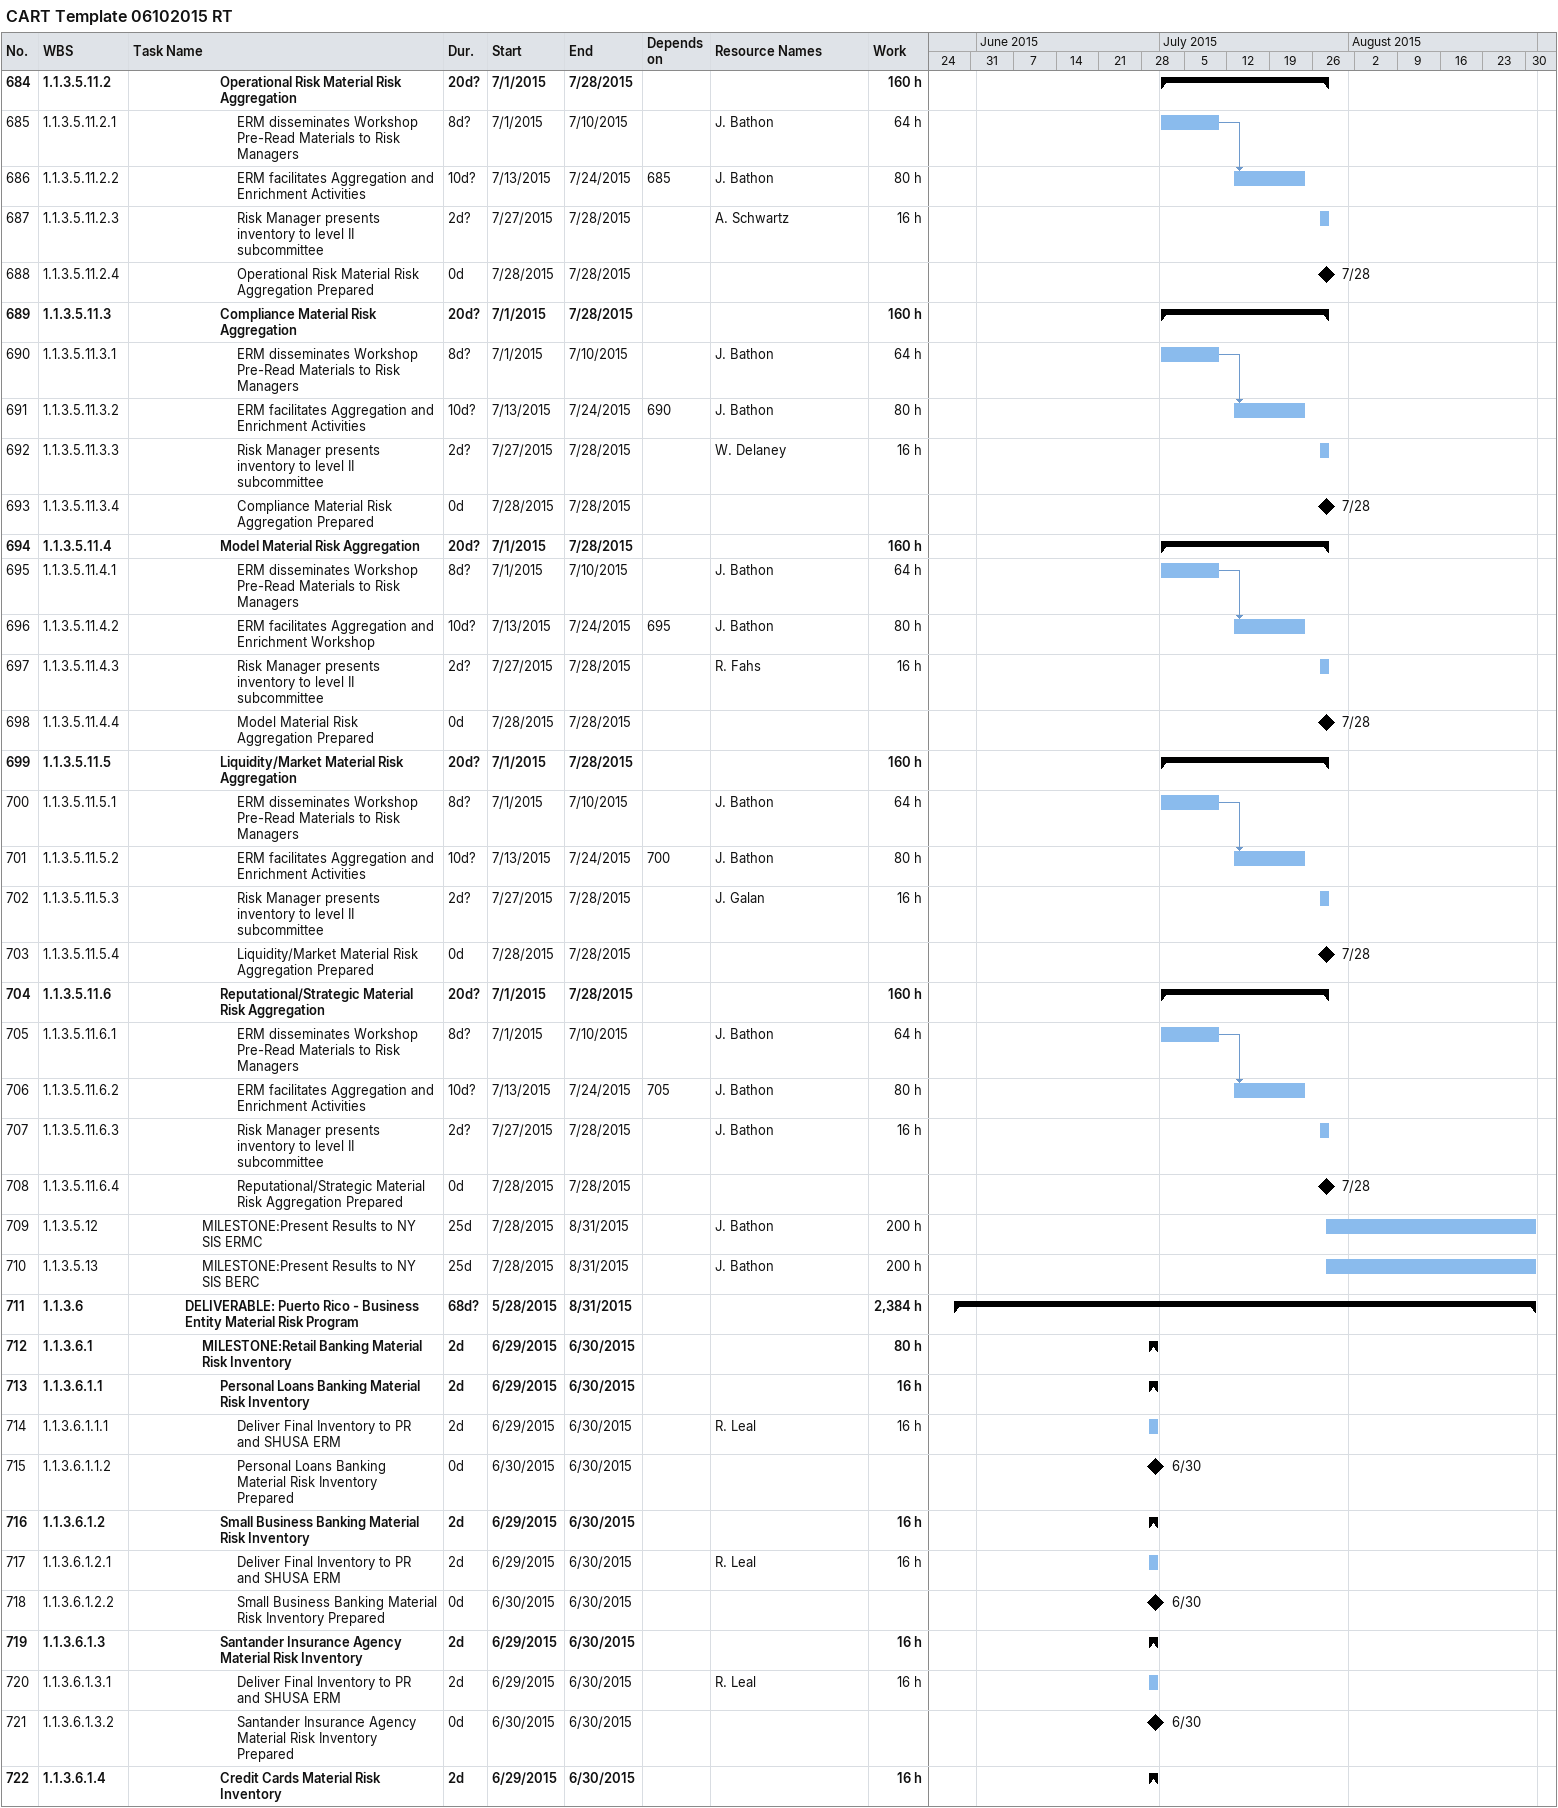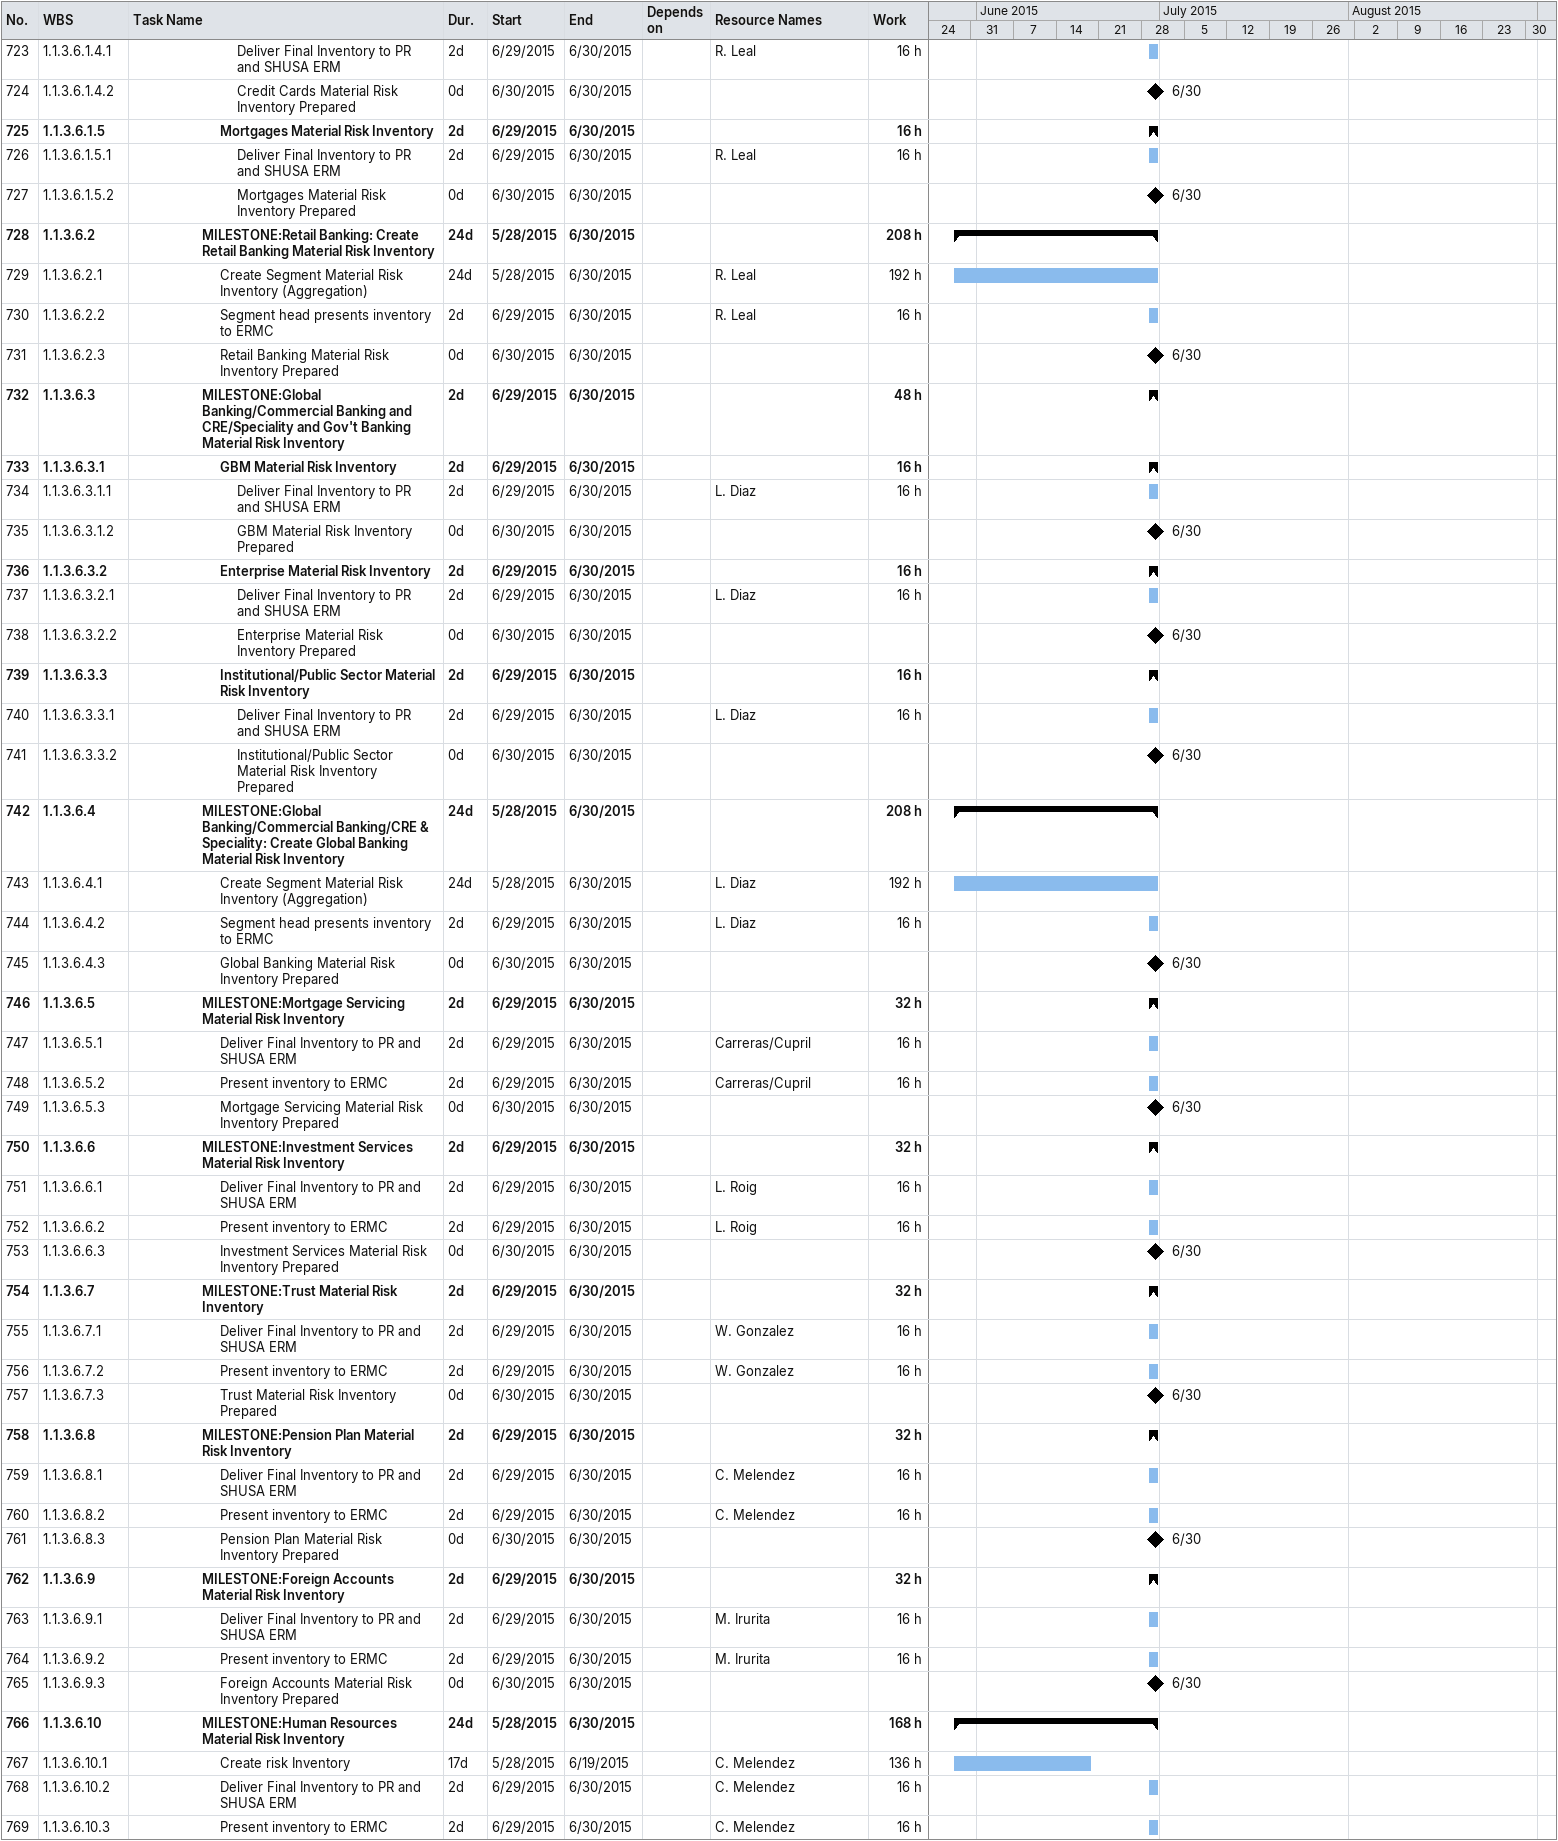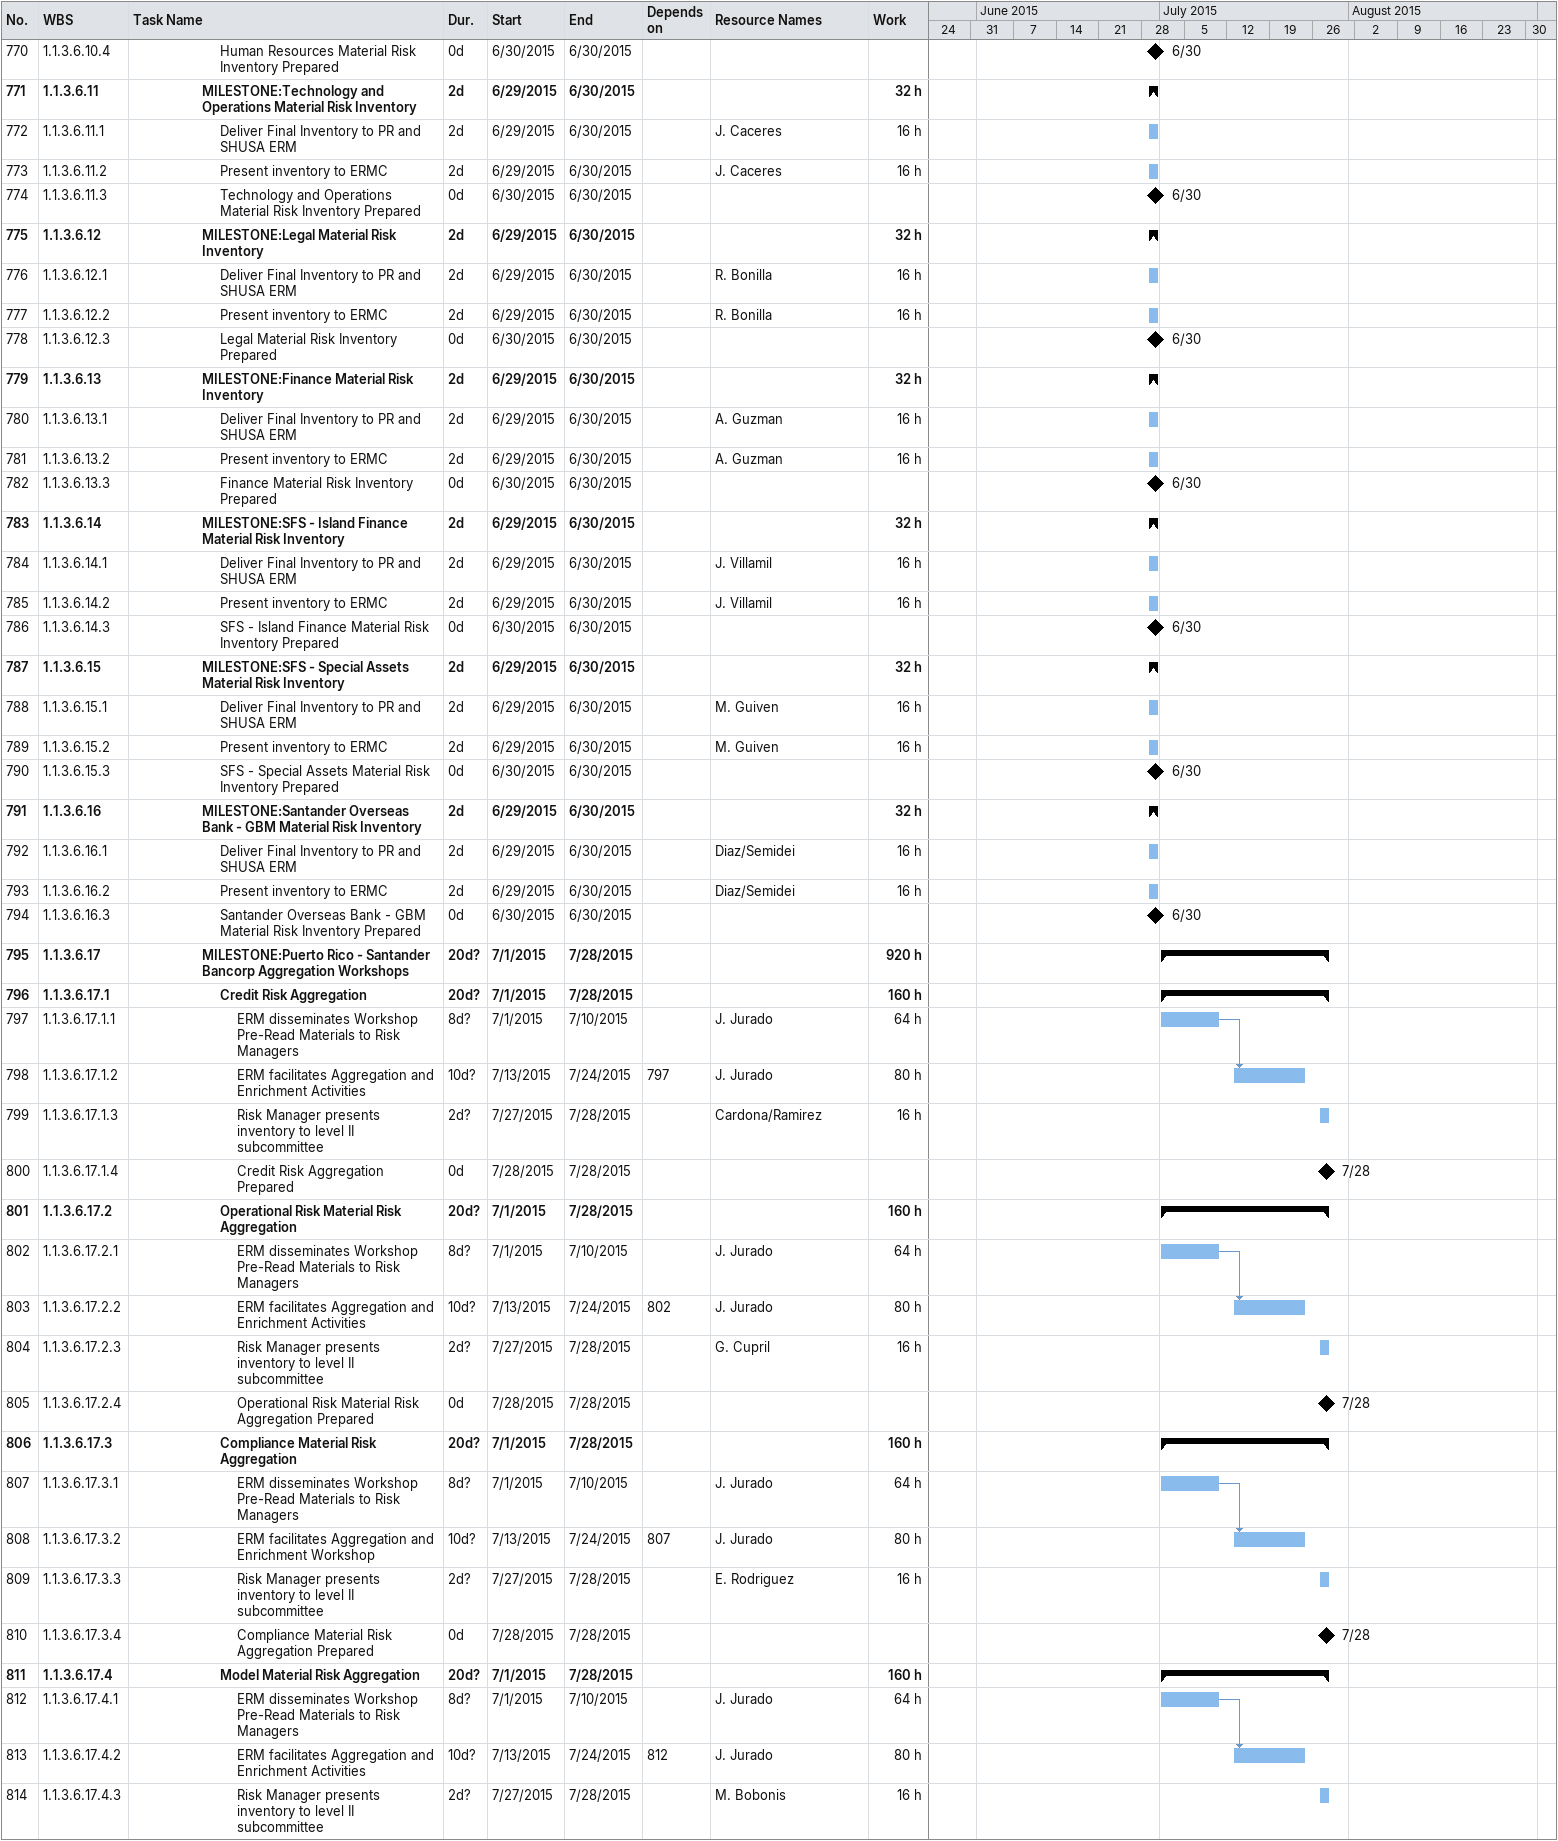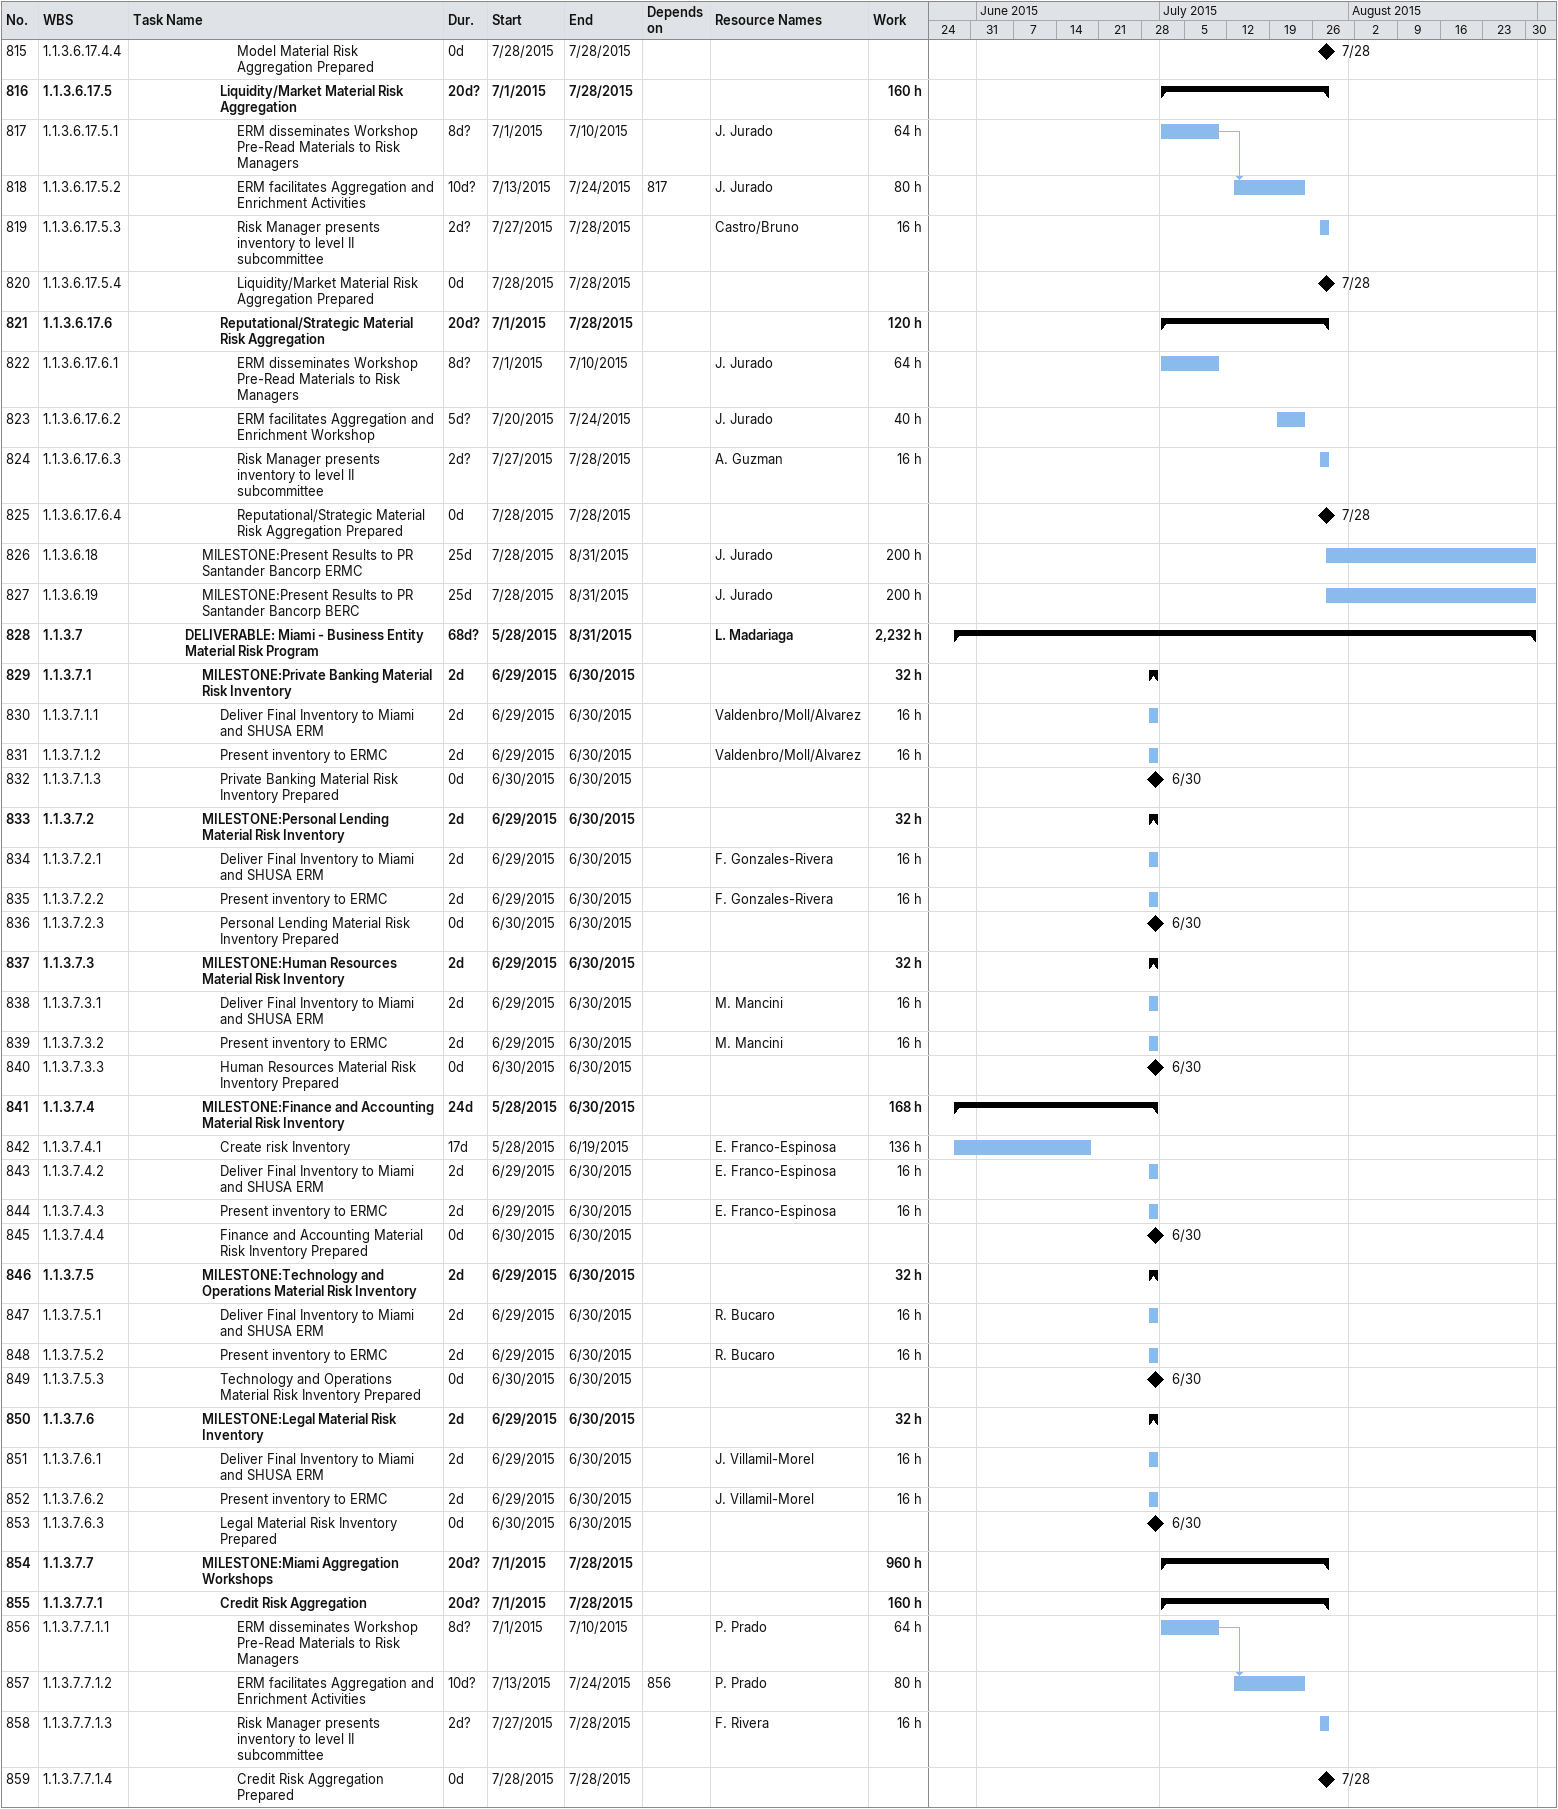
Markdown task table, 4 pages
CART Template 06102015 RT

| ID | WBS | Task | Duration | Start | Finish | Predecessors | Resources | Work (h) |
|---|---|---|---|---|---|---|---|---|
| 684 | 1.1.3.5.11.2 | **Operational Risk Material Risk Aggregation** | 20d? | 2015-07-01 | 2015-07-28 |  |  | 160 |
| 685 | 1.1.3.5.11.2.1 | ERM disseminates Workshop Pre-Read Materials to Risk Managers | 8d? | 2015-07-01 | 2015-07-10 |  | J. Bathon | 64 |
| 686 | 1.1.3.5.11.2.2 | ERM facilitates Aggregation and Enrichment Activities | 10d? | 2015-07-13 | 2015-07-24 | 685 | J. Bathon | 80 |
| 687 | 1.1.3.5.11.2.3 | Risk Manager presents inventory to level II subcommittee | 2d? | 2015-07-27 | 2015-07-28 |  | A. Schwartz | 16 |
| 688 | 1.1.3.5.11.2.4 | Operational Risk Material Risk Aggregation Prepared | 0d | 2015-07-28 | 2015-07-28 |  |  |  |
| 689 | 1.1.3.5.11.3 | **Compliance Material Risk Aggregation** | 20d? | 2015-07-01 | 2015-07-28 |  |  | 160 |
| 690 | 1.1.3.5.11.3.1 | ERM disseminates Workshop Pre-Read Materials to Risk Managers | 8d? | 2015-07-01 | 2015-07-10 |  | J. Bathon | 64 |
| 691 | 1.1.3.5.11.3.2 | ERM facilitates Aggregation and Enrichment Activities | 10d? | 2015-07-13 | 2015-07-24 | 690 | J. Bathon | 80 |
| 692 | 1.1.3.5.11.3.3 | Risk Manager presents inventory to level II subcommittee | 2d? | 2015-07-27 | 2015-07-28 |  | W. Delaney | 16 |
| 693 | 1.1.3.5.11.3.4 | Compliance Material Risk Aggregation Prepared | 0d | 2015-07-28 | 2015-07-28 |  |  |  |
| 694 | 1.1.3.5.11.4 | **Model Material Risk Aggregation** | 20d? | 2015-07-01 | 2015-07-28 |  |  | 160 |
| 695 | 1.1.3.5.11.4.1 | ERM disseminates Workshop Pre-Read Materials to Risk Managers | 8d? | 2015-07-01 | 2015-07-10 |  | J. Bathon | 64 |
| 696 | 1.1.3.5.11.4.2 | ERM facilitates Aggregation and Enrichment Workshop | 10d? | 2015-07-13 | 2015-07-24 | 695 | J. Bathon | 80 |
| 697 | 1.1.3.5.11.4.3 | Risk Manager presents inventory to level II subcommittee | 2d? | 2015-07-27 | 2015-07-28 |  | R. Fahs | 16 |
| 698 | 1.1.3.5.11.4.4 | Model Material Risk Aggregation Prepared | 0d | 2015-07-28 | 2015-07-28 |  |  |  |
| 699 | 1.1.3.5.11.5 | **Liquidity/Market Material Risk Aggregation** | 20d? | 2015-07-01 | 2015-07-28 |  |  | 160 |
| 700 | 1.1.3.5.11.5.1 | ERM disseminates Workshop Pre-Read Materials to Risk Managers | 8d? | 2015-07-01 | 2015-07-10 |  | J. Bathon | 64 |
| 701 | 1.1.3.5.11.5.2 | ERM facilitates Aggregation and Enrichment Activities | 10d? | 2015-07-13 | 2015-07-24 | 700 | J. Bathon | 80 |
| 702 | 1.1.3.5.11.5.3 | Risk Manager presents inventory to level II subcommittee | 2d? | 2015-07-27 | 2015-07-28 |  | J. Galan | 16 |
| 703 | 1.1.3.5.11.5.4 | Liquidity/Market Material Risk Aggregation Prepared | 0d | 2015-07-28 | 2015-07-28 |  |  |  |
| 704 | 1.1.3.5.11.6 | **Reputational/Strategic Material Risk Aggregation** | 20d? | 2015-07-01 | 2015-07-28 |  |  | 160 |
| 705 | 1.1.3.5.11.6.1 | ERM disseminates Workshop Pre-Read Materials to Risk Managers | 8d? | 2015-07-01 | 2015-07-10 |  | J. Bathon | 64 |
| 706 | 1.1.3.5.11.6.2 | ERM facilitates Aggregation and Enrichment Activities | 10d? | 2015-07-13 | 2015-07-24 | 705 | J. Bathon | 80 |
| 707 | 1.1.3.5.11.6.3 | Risk Manager presents inventory to level II subcommittee | 2d? | 2015-07-27 | 2015-07-28 |  | J. Bathon | 16 |
| 708 | 1.1.3.5.11.6.4 | Reputational/Strategic Material Risk Aggregation Prepared | 0d | 2015-07-28 | 2015-07-28 |  |  |  |
| 709 | 1.1.3.5.12 | MILESTONE:Present Results to NY SIS ERMC | 25d | 2015-07-28 | 2015-08-31 |  | J. Bathon | 200 |
| 710 | 1.1.3.5.13 | MILESTONE:Present Results to NY SIS BERC | 25d | 2015-07-28 | 2015-08-31 |  | J. Bathon | 200 |
| 711 | 1.1.3.6 | **DELIVERABLE: Puerto Rico - Business Entity Material Risk Program** | 68d? | 2015-05-28 | 2015-08-31 |  |  | 2384 |
| 712 | 1.1.3.6.1 | **MILESTONE:Retail Banking Material Risk Inventory** | 2d | 2015-06-29 | 2015-06-30 |  |  | 80 |
| 713 | 1.1.3.6.1.1 | **Personal Loans Banking Material Risk Inventory** | 2d | 2015-06-29 | 2015-06-30 |  |  | 16 |
| 714 | 1.1.3.6.1.1.1 | Deliver Final Inventory to PR and SHUSA ERM | 2d | 2015-06-29 | 2015-06-30 |  | R. Leal | 16 |
| 715 | 1.1.3.6.1.1.2 | Personal Loans Banking Material Risk Inventory Prepared | 0d | 2015-06-30 | 2015-06-30 |  |  |  |
| 716 | 1.1.3.6.1.2 | **Small Business Banking Material Risk Inventory** | 2d | 2015-06-29 | 2015-06-30 |  |  | 16 |
| 717 | 1.1.3.6.1.2.1 | Deliver Final Inventory to PR and SHUSA ERM | 2d | 2015-06-29 | 2015-06-30 |  | R. Leal | 16 |
| 718 | 1.1.3.6.1.2.2 | Small Business Banking Material Risk Inventory Prepared | 0d | 2015-06-30 | 2015-06-30 |  |  |  |
| 719 | 1.1.3.6.1.3 | **Santander Insurance Agency Material Risk Inventory** | 2d | 2015-06-29 | 2015-06-30 |  |  | 16 |
| 720 | 1.1.3.6.1.3.1 | Deliver Final Inventory to PR and SHUSA ERM | 2d | 2015-06-29 | 2015-06-30 |  | R. Leal | 16 |
| 721 | 1.1.3.6.1.3.2 | Santander Insurance Agency Material Risk Inventory Prepared | 0d | 2015-06-30 | 2015-06-30 |  |  |  |
| 722 | 1.1.3.6.1.4 | **Credit Cards Material Risk Inventory** | 2d | 2015-06-29 | 2015-06-30 |  |  | 16 |
| 723 | 1.1.3.6.1.4.1 | Deliver Final Inventory to PR and SHUSA ERM | 2d | 2015-06-29 | 2015-06-30 |  | R. Leal | 16 |
| 724 | 1.1.3.6.1.4.2 | Credit Cards Material Risk Inventory Prepared | 0d | 2015-06-30 | 2015-06-30 |  |  |  |
| 725 | 1.1.3.6.1.5 | **Mortgages Material Risk Inventory** | 2d | 2015-06-29 | 2015-06-30 |  |  | 16 |
| 726 | 1.1.3.6.1.5.1 | Deliver Final Inventory to PR and SHUSA ERM | 2d | 2015-06-29 | 2015-06-30 |  | R. Leal | 16 |
| 727 | 1.1.3.6.1.5.2 | Mortgages Material Risk Inventory Prepared | 0d | 2015-06-30 | 2015-06-30 |  |  |  |
| 728 | 1.1.3.6.2 | **MILESTONE:Retail Banking: Create Retail Banking Material Risk Inventory** | 24d | 2015-05-28 | 2015-06-30 |  |  | 208 |
| 729 | 1.1.3.6.2.1 | Create Segment Material Risk Inventory (Aggregation) | 24d | 2015-05-28 | 2015-06-30 |  | R. Leal | 192 |
| 730 | 1.1.3.6.2.2 | Segment head presents inventory to ERMC | 2d | 2015-06-29 | 2015-06-30 |  | R. Leal | 16 |
| 731 | 1.1.3.6.2.3 | Retail Banking Material Risk Inventory Prepared | 0d | 2015-06-30 | 2015-06-30 |  |  |  |
| 732 | 1.1.3.6.3 | **MILESTONE:Global Banking/Commercial Banking and CRE/Speciality and Gov't Banking Material Risk Inventory** | 2d | 2015-06-29 | 2015-06-30 |  |  | 48 |
| 733 | 1.1.3.6.3.1 | **GBM Material Risk Inventory** | 2d | 2015-06-29 | 2015-06-30 |  |  | 16 |
| 734 | 1.1.3.6.3.1.1 | Deliver Final Inventory to PR and SHUSA ERM | 2d | 2015-06-29 | 2015-06-30 |  | L. Diaz | 16 |
| 735 | 1.1.3.6.3.1.2 | GBM Material Risk Inventory Prepared | 0d | 2015-06-30 | 2015-06-30 |  |  |  |
| 736 | 1.1.3.6.3.2 | **Enterprise Material Risk Inventory** | 2d | 2015-06-29 | 2015-06-30 |  |  | 16 |
| 737 | 1.1.3.6.3.2.1 | Deliver Final Inventory to PR and SHUSA ERM | 2d | 2015-06-29 | 2015-06-30 |  | L. Diaz | 16 |
| 738 | 1.1.3.6.3.2.2 | Enterprise Material Risk Inventory Prepared | 0d | 2015-06-30 | 2015-06-30 |  |  |  |
| 739 | 1.1.3.6.3.3 | **Institutional/Public Sector Material Risk Inventory** | 2d | 2015-06-29 | 2015-06-30 |  |  | 16 |
| 740 | 1.1.3.6.3.3.1 | Deliver Final Inventory to PR and SHUSA ERM | 2d | 2015-06-29 | 2015-06-30 |  | L. Diaz | 16 |
| 741 | 1.1.3.6.3.3.2 | Institutional/Public Sector Material Risk Inventory Prepared | 0d | 2015-06-30 | 2015-06-30 |  |  |  |
| 742 | 1.1.3.6.4 | **MILESTONE:Global Banking/Commercial Banking/CRE & Speciality: Create Global Banking Material Risk Inventory** | 24d | 2015-05-28 | 2015-06-30 |  |  | 208 |
| 743 | 1.1.3.6.4.1 | Create Segment Material Risk Inventory (Aggregation) | 24d | 2015-05-28 | 2015-06-30 |  | L. Diaz | 192 |
| 744 | 1.1.3.6.4.2 | Segment head presents inventory to ERMC | 2d | 2015-06-29 | 2015-06-30 |  | L. Diaz | 16 |
| 745 | 1.1.3.6.4.3 | Global Banking Material Risk Inventory Prepared | 0d | 2015-06-30 | 2015-06-30 |  |  |  |
| 746 | 1.1.3.6.5 | **MILESTONE:Mortgage Servicing Material Risk Inventory** | 2d | 2015-06-29 | 2015-06-30 |  |  | 32 |
| 747 | 1.1.3.6.5.1 | Deliver Final Inventory to PR and SHUSA ERM | 2d | 2015-06-29 | 2015-06-30 |  | Carreras/Cupril | 16 |
| 748 | 1.1.3.6.5.2 | Present inventory to ERMC | 2d | 2015-06-29 | 2015-06-30 |  | Carreras/Cupril | 16 |
| 749 | 1.1.3.6.5.3 | Mortgage Servicing Material Risk Inventory Prepared | 0d | 2015-06-30 | 2015-06-30 |  |  |  |
| 750 | 1.1.3.6.6 | **MILESTONE:Investment Services Material Risk Inventory** | 2d | 2015-06-29 | 2015-06-30 |  |  | 32 |
| 751 | 1.1.3.6.6.1 | Deliver Final Inventory to PR and SHUSA ERM | 2d | 2015-06-29 | 2015-06-30 |  | L. Roig | 16 |
| 752 | 1.1.3.6.6.2 | Present inventory to ERMC | 2d | 2015-06-29 | 2015-06-30 |  | L. Roig | 16 |
| 753 | 1.1.3.6.6.3 | Investment Services Material Risk Inventory Prepared | 0d | 2015-06-30 | 2015-06-30 |  |  |  |
| 754 | 1.1.3.6.7 | **MILESTONE:Trust Material Risk Inventory** | 2d | 2015-06-29 | 2015-06-30 |  |  | 32 |
| 755 | 1.1.3.6.7.1 | Deliver Final Inventory to PR and SHUSA ERM | 2d | 2015-06-29 | 2015-06-30 |  | W. Gonzalez | 16 |
| 756 | 1.1.3.6.7.2 | Present inventory to ERMC | 2d | 2015-06-29 | 2015-06-30 |  | W. Gonzalez | 16 |
| 757 | 1.1.3.6.7.3 | Trust Material Risk Inventory Prepared | 0d | 2015-06-30 | 2015-06-30 |  |  |  |
| 758 | 1.1.3.6.8 | **MILESTONE:Pension Plan Material Risk Inventory** | 2d | 2015-06-29 | 2015-06-30 |  |  | 32 |
| 759 | 1.1.3.6.8.1 | Deliver Final Inventory to PR and SHUSA ERM | 2d | 2015-06-29 | 2015-06-30 |  | C. Melendez | 16 |
| 760 | 1.1.3.6.8.2 | Present inventory to ERMC | 2d | 2015-06-29 | 2015-06-30 |  | C. Melendez | 16 |
| 761 | 1.1.3.6.8.3 | Pension Plan Material Risk Inventory Prepared | 0d | 2015-06-30 | 2015-06-30 |  |  |  |
| 762 | 1.1.3.6.9 | **MILESTONE:Foreign Accounts Material Risk Inventory** | 2d | 2015-06-29 | 2015-06-30 |  |  | 32 |
| 763 | 1.1.3.6.9.1 | Deliver Final Inventory to PR and SHUSA ERM | 2d | 2015-06-29 | 2015-06-30 |  | M. Irurita | 16 |
| 764 | 1.1.3.6.9.2 | Present inventory to ERMC | 2d | 2015-06-29 | 2015-06-30 |  | M. Irurita | 16 |
| 765 | 1.1.3.6.9.3 | Foreign Accounts Material Risk Inventory Prepared | 0d | 2015-06-30 | 2015-06-30 |  |  |  |
| 766 | 1.1.3.6.10 | **MILESTONE:Human Resources Material Risk Inventory** | 24d | 2015-05-28 | 2015-06-30 |  |  | 168 |
| 767 | 1.1.3.6.10.1 | Create risk Inventory | 17d | 2015-05-28 | 2015-06-19 |  | C. Melendez | 136 |
| 768 | 1.1.3.6.10.2 | Deliver Final Inventory to PR and SHUSA ERM | 2d | 2015-06-29 | 2015-06-30 |  | C. Melendez | 16 |
| 769 | 1.1.3.6.10.3 | Present inventory to ERMC | 2d | 2015-06-29 | 2015-06-30 |  | C. Melendez | 16 |
| 770 | 1.1.3.6.10.4 | Human Resources Material Risk Inventory Prepared | 0d | 2015-06-30 | 2015-06-30 |  |  |  |
| 771 | 1.1.3.6.11 | **MILESTONE:Technology and Operations Material Risk Inventory** | 2d | 2015-06-29 | 2015-06-30 |  |  | 32 |
| 772 | 1.1.3.6.11.1 | Deliver Final Inventory to PR and SHUSA ERM | 2d | 2015-06-29 | 2015-06-30 |  | J. Caceres | 16 |
| 773 | 1.1.3.6.11.2 | Present inventory to ERMC | 2d | 2015-06-29 | 2015-06-30 |  | J. Caceres | 16 |
| 774 | 1.1.3.6.11.3 | Technology and Operations Material Risk Inventory Prepared | 0d | 2015-06-30 | 2015-06-30 |  |  |  |
| 775 | 1.1.3.6.12 | **MILESTONE:Legal Material Risk Inventory** | 2d | 2015-06-29 | 2015-06-30 |  |  | 32 |
| 776 | 1.1.3.6.12.1 | Deliver Final Inventory to PR and SHUSA ERM | 2d | 2015-06-29 | 2015-06-30 |  | R. Bonilla | 16 |
| 777 | 1.1.3.6.12.2 | Present inventory to ERMC | 2d | 2015-06-29 | 2015-06-30 |  | R. Bonilla | 16 |
| 778 | 1.1.3.6.12.3 | Legal Material Risk Inventory Prepared | 0d | 2015-06-30 | 2015-06-30 |  |  |  |
| 779 | 1.1.3.6.13 | **MILESTONE:Finance Material Risk Inventory** | 2d | 2015-06-29 | 2015-06-30 |  |  | 32 |
| 780 | 1.1.3.6.13.1 | Deliver Final Inventory to PR and SHUSA ERM | 2d | 2015-06-29 | 2015-06-30 |  | A. Guzman | 16 |
| 781 | 1.1.3.6.13.2 | Present inventory to ERMC | 2d | 2015-06-29 | 2015-06-30 |  | A. Guzman | 16 |
| 782 | 1.1.3.6.13.3 | Finance Material Risk Inventory Prepared | 0d | 2015-06-30 | 2015-06-30 |  |  |  |
| 783 | 1.1.3.6.14 | **MILESTONE:SFS - Island Finance Material Risk Inventory** | 2d | 2015-06-29 | 2015-06-30 |  |  | 32 |
| 784 | 1.1.3.6.14.1 | Deliver Final Inventory to PR and SHUSA ERM | 2d | 2015-06-29 | 2015-06-30 |  | J. Villamil | 16 |
| 785 | 1.1.3.6.14.2 | Present inventory to ERMC | 2d | 2015-06-29 | 2015-06-30 |  | J. Villamil | 16 |
| 786 | 1.1.3.6.14.3 | SFS - Island Finance Material Risk Inventory Prepared | 0d | 2015-06-30 | 2015-06-30 |  |  |  |
| 787 | 1.1.3.6.15 | **MILESTONE:SFS - Special Assets Material Risk Inventory** | 2d | 2015-06-29 | 2015-06-30 |  |  | 32 |
| 788 | 1.1.3.6.15.1 | Deliver Final Inventory to PR and SHUSA ERM | 2d | 2015-06-29 | 2015-06-30 |  | M. Guiven | 16 |
| 789 | 1.1.3.6.15.2 | Present inventory to ERMC | 2d | 2015-06-29 | 2015-06-30 |  | M. Guiven | 16 |
| 790 | 1.1.3.6.15.3 | SFS - Special Assets Material Risk Inventory Prepared | 0d | 2015-06-30 | 2015-06-30 |  |  |  |
| 791 | 1.1.3.6.16 | **MILESTONE:Santander Overseas Bank - GBM Material Risk Inventory** | 2d | 2015-06-29 | 2015-06-30 |  |  | 32 |
| 792 | 1.1.3.6.16.1 | Deliver Final Inventory to PR and SHUSA ERM | 2d | 2015-06-29 | 2015-06-30 |  | Diaz/Semidei | 16 |
| 793 | 1.1.3.6.16.2 | Present inventory to ERMC | 2d | 2015-06-29 | 2015-06-30 |  | Diaz/Semidei | 16 |
| 794 | 1.1.3.6.16.3 | Santander Overseas Bank - GBM Material Risk Inventory Prepared | 0d | 2015-06-30 | 2015-06-30 |  |  |  |
| 795 | 1.1.3.6.17 | **MILESTONE:Puerto Rico - Santander Bancorp Aggregation Workshops** | 20d? | 2015-07-01 | 2015-07-28 |  |  | 920 |
| 796 | 1.1.3.6.17.1 | **Credit Risk Aggregation** | 20d? | 2015-07-01 | 2015-07-28 |  |  | 160 |
| 797 | 1.1.3.6.17.1.1 | ERM disseminates Workshop Pre-Read Materials to Risk Managers | 8d? | 2015-07-01 | 2015-07-10 |  | J. Jurado | 64 |
| 798 | 1.1.3.6.17.1.2 | ERM facilitates Aggregation and Enrichment Activities | 10d? | 2015-07-13 | 2015-07-24 | 797 | J. Jurado | 80 |
| 799 | 1.1.3.6.17.1.3 | Risk Manager presents inventory to level II subcommittee | 2d? | 2015-07-27 | 2015-07-28 |  | Cardona/Ramirez | 16 |
| 800 | 1.1.3.6.17.1.4 | Credit Risk Aggregation Prepared | 0d | 2015-07-28 | 2015-07-28 |  |  |  |
| 801 | 1.1.3.6.17.2 | **Operational Risk Material Risk Aggregation** | 20d? | 2015-07-01 | 2015-07-28 |  |  | 160 |
| 802 | 1.1.3.6.17.2.1 | ERM disseminates Workshop Pre-Read Materials to Risk Managers | 8d? | 2015-07-01 | 2015-07-10 |  | J. Jurado | 64 |
| 803 | 1.1.3.6.17.2.2 | ERM facilitates Aggregation and Enrichment Activities | 10d? | 2015-07-13 | 2015-07-24 | 802 | J. Jurado | 80 |
| 804 | 1.1.3.6.17.2.3 | Risk Manager presents inventory to level II subcommittee | 2d? | 2015-07-27 | 2015-07-28 |  | G. Cupril | 16 |
| 805 | 1.1.3.6.17.2.4 | Operational Risk Material Risk Aggregation Prepared | 0d | 2015-07-28 | 2015-07-28 |  |  |  |
| 806 | 1.1.3.6.17.3 | **Compliance Material Risk Aggregation** | 20d? | 2015-07-01 | 2015-07-28 |  |  | 160 |
| 807 | 1.1.3.6.17.3.1 | ERM disseminates Workshop Pre-Read Materials to Risk Managers | 8d? | 2015-07-01 | 2015-07-10 |  | J. Jurado | 64 |
| 808 | 1.1.3.6.17.3.2 | ERM facilitates Aggregation and Enrichment Workshop | 10d? | 2015-07-13 | 2015-07-24 | 807 | J. Jurado | 80 |
| 809 | 1.1.3.6.17.3.3 | Risk Manager presents inventory to level II subcommittee | 2d? | 2015-07-27 | 2015-07-28 |  | E. Rodriguez | 16 |
| 810 | 1.1.3.6.17.3.4 | Compliance Material Risk Aggregation Prepared | 0d | 2015-07-28 | 2015-07-28 |  |  |  |
| 811 | 1.1.3.6.17.4 | **Model Material Risk Aggregation** | 20d? | 2015-07-01 | 2015-07-28 |  |  | 160 |
| 812 | 1.1.3.6.17.4.1 | ERM disseminates Workshop Pre-Read Materials to Risk Managers | 8d? | 2015-07-01 | 2015-07-10 |  | J. Jurado | 64 |
| 813 | 1.1.3.6.17.4.2 | ERM facilitates Aggregation and Enrichment Activities | 10d? | 2015-07-13 | 2015-07-24 | 812 | J. Jurado | 80 |
| 814 | 1.1.3.6.17.4.3 | Risk Manager presents inventory to level II subcommittee | 2d? | 2015-07-27 | 2015-07-28 |  | M. Bobonis | 16 |
| 815 | 1.1.3.6.17.4.4 | Model Material Risk Aggregation Prepared | 0d | 2015-07-28 | 2015-07-28 |  |  |  |
| 816 | 1.1.3.6.17.5 | **Liquidity/Market Material Risk Aggregation** | 20d? | 2015-07-01 | 2015-07-28 |  |  | 160 |
| 817 | 1.1.3.6.17.5.1 | ERM disseminates Workshop Pre-Read Materials to Risk Managers | 8d? | 2015-07-01 | 2015-07-10 |  | J. Jurado | 64 |
| 818 | 1.1.3.6.17.5.2 | ERM facilitates Aggregation and Enrichment Activities | 10d? | 2015-07-13 | 2015-07-24 | 817 | J. Jurado | 80 |
| 819 | 1.1.3.6.17.5.3 | Risk Manager presents inventory to level II subcommittee | 2d? | 2015-07-27 | 2015-07-28 |  | Castro/Bruno | 16 |
| 820 | 1.1.3.6.17.5.4 | Liquidity/Market Material Risk Aggregation Prepared | 0d | 2015-07-28 | 2015-07-28 |  |  |  |
| 821 | 1.1.3.6.17.6 | **Reputational/Strategic Material Risk Aggregation** | 20d? | 2015-07-01 | 2015-07-28 |  |  | 120 |
| 822 | 1.1.3.6.17.6.1 | ERM disseminates Workshop Pre-Read Materials to Risk Managers | 8d? | 2015-07-01 | 2015-07-10 |  | J. Jurado | 64 |
| 823 | 1.1.3.6.17.6.2 | ERM facilitates Aggregation and Enrichment Workshop | 5d? | 2015-07-20 | 2015-07-24 |  | J. Jurado | 40 |
| 824 | 1.1.3.6.17.6.3 | Risk Manager presents inventory to level II subcommittee | 2d? | 2015-07-27 | 2015-07-28 |  | A. Guzman | 16 |
| 825 | 1.1.3.6.17.6.4 | Reputational/Strategic Material Risk Aggregation Prepared | 0d | 2015-07-28 | 2015-07-28 |  |  |  |
| 826 | 1.1.3.6.18 | MILESTONE:Present Results to PR Santander Bancorp ERMC | 25d | 2015-07-28 | 2015-08-31 |  | J. Jurado | 200 |
| 827 | 1.1.3.6.19 | MILESTONE:Present Results to PR Santander Bancorp BERC | 25d | 2015-07-28 | 2015-08-31 |  | J. Jurado | 200 |
| 828 | 1.1.3.7 | **DELIVERABLE: Miami - Business Entity Material Risk Program** | 68d? | 2015-05-28 | 2015-08-31 |  | L. Madariaga | 2232 |
| 829 | 1.1.3.7.1 | **MILESTONE:Private Banking Material Risk Inventory** | 2d | 2015-06-29 | 2015-06-30 |  |  | 32 |
| 830 | 1.1.3.7.1.1 | Deliver Final Inventory to Miami and SHUSA ERM | 2d | 2015-06-29 | 2015-06-30 |  | Valdenbro/Moll/Alvarez | 16 |
| 831 | 1.1.3.7.1.2 | Present inventory to ERMC | 2d | 2015-06-29 | 2015-06-30 |  | Valdenbro/Moll/Alvarez | 16 |
| 832 | 1.1.3.7.1.3 | Private Banking Material Risk Inventory Prepared | 0d | 2015-06-30 | 2015-06-30 |  |  |  |
| 833 | 1.1.3.7.2 | **MILESTONE:Personal Lending Material Risk Inventory** | 2d | 2015-06-29 | 2015-06-30 |  |  | 32 |
| 834 | 1.1.3.7.2.1 | Deliver Final Inventory to Miami and SHUSA ERM | 2d | 2015-06-29 | 2015-06-30 |  | F. Gonzales-Rivera | 16 |
| 835 | 1.1.3.7.2.2 | Present inventory to ERMC | 2d | 2015-06-29 | 2015-06-30 |  | F. Gonzales-Rivera | 16 |
| 836 | 1.1.3.7.2.3 | Personal Lending Material Risk Inventory Prepared | 0d | 2015-06-30 | 2015-06-30 |  |  |  |
| 837 | 1.1.3.7.3 | **MILESTONE:Human Resources Material Risk Inventory** | 2d | 2015-06-29 | 2015-06-30 |  |  | 32 |
| 838 | 1.1.3.7.3.1 | Deliver Final Inventory to Miami and SHUSA ERM | 2d | 2015-06-29 | 2015-06-30 |  | M. Mancini | 16 |
| 839 | 1.1.3.7.3.2 | Present inventory to ERMC | 2d | 2015-06-29 | 2015-06-30 |  | M. Mancini | 16 |
| 840 | 1.1.3.7.3.3 | Human Resources Material Risk Inventory Prepared | 0d | 2015-06-30 | 2015-06-30 |  |  |  |
| 841 | 1.1.3.7.4 | **MILESTONE:Finance and Accounting Material Risk Inventory** | 24d | 2015-05-28 | 2015-06-30 |  |  | 168 |
| 842 | 1.1.3.7.4.1 | Create risk Inventory | 17d | 2015-05-28 | 2015-06-19 |  | E. Franco-Espinosa | 136 |
| 843 | 1.1.3.7.4.2 | Deliver Final Inventory to Miami and SHUSA ERM | 2d | 2015-06-29 | 2015-06-30 |  | E. Franco-Espinosa | 16 |
| 844 | 1.1.3.7.4.3 | Present inventory to ERMC | 2d | 2015-06-29 | 2015-06-30 |  | E. Franco-Espinosa | 16 |
| 845 | 1.1.3.7.4.4 | Finance and Accounting Material Risk Inventory Prepared | 0d | 2015-06-30 | 2015-06-30 |  |  |  |
| 846 | 1.1.3.7.5 | **MILESTONE:Technology and Operations Material Risk Inventory** | 2d | 2015-06-29 | 2015-06-30 |  |  | 32 |
| 847 | 1.1.3.7.5.1 | Deliver Final Inventory to Miami and SHUSA ERM | 2d | 2015-06-29 | 2015-06-30 |  | R. Bucaro | 16 |
| 848 | 1.1.3.7.5.2 | Present inventory to ERMC | 2d | 2015-06-29 | 2015-06-30 |  | R. Bucaro | 16 |
| 849 | 1.1.3.7.5.3 | Technology and Operations Material Risk Inventory Prepared | 0d | 2015-06-30 | 2015-06-30 |  |  |  |
| 850 | 1.1.3.7.6 | **MILESTONE:Legal Material Risk Inventory** | 2d | 2015-06-29 | 2015-06-30 |  |  | 32 |
| 851 | 1.1.3.7.6.1 | Deliver Final Inventory to Miami and SHUSA ERM | 2d | 2015-06-29 | 2015-06-30 |  | J. Villamil-Morel | 16 |
| 852 | 1.1.3.7.6.2 | Present inventory to ERMC | 2d | 2015-06-29 | 2015-06-30 |  | J. Villamil-Morel | 16 |
| 853 | 1.1.3.7.6.3 | Legal Material Risk Inventory Prepared | 0d | 2015-06-30 | 2015-06-30 |  |  |  |
| 854 | 1.1.3.7.7 | **MILESTONE:Miami Aggregation Workshops** | 20d? | 2015-07-01 | 2015-07-28 |  |  | 960 |
| 855 | 1.1.3.7.7.1 | **Credit Risk Aggregation** | 20d? | 2015-07-01 | 2015-07-28 |  |  | 160 |
| 856 | 1.1.3.7.7.1.1 | ERM disseminates Workshop Pre-Read Materials to Risk Managers | 8d? | 2015-07-01 | 2015-07-10 |  | P. Prado | 64 |
| 857 | 1.1.3.7.7.1.2 | ERM facilitates Aggregation and Enrichment Activities | 10d? | 2015-07-13 | 2015-07-24 | 856 | P. Prado | 80 |
| 858 | 1.1.3.7.7.1.3 | Risk Manager presents inventory to level II subcommittee | 2d? | 2015-07-27 | 2015-07-28 |  | F. Rivera | 16 |
| 859 | 1.1.3.7.7.1.4 | Credit Risk Aggregation Prepared | 0d | 2015-07-28 | 2015-07-28 |  |  |  |
